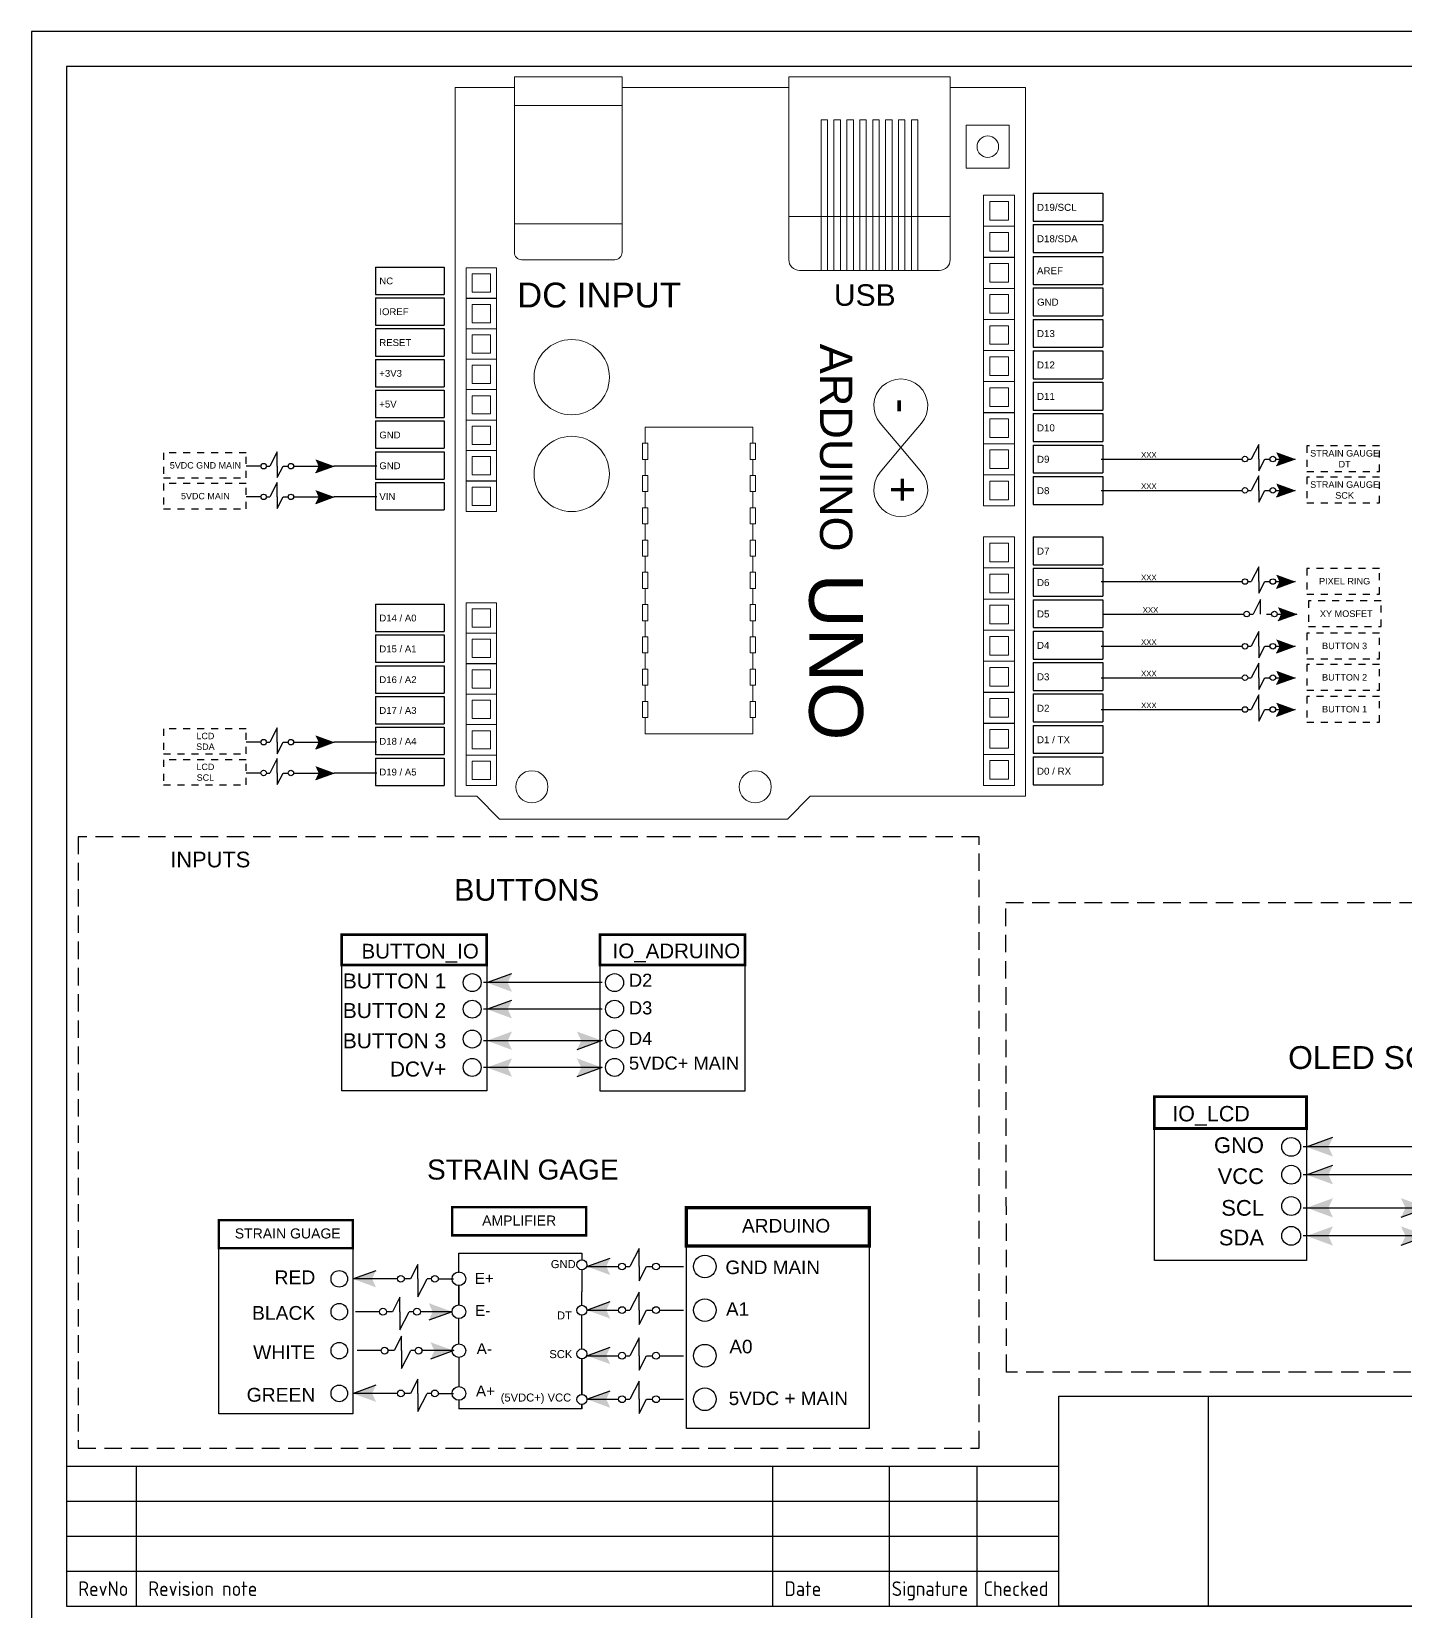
# Model space of a CAD drawing. Header units: inches. Extents: x 0 to 34.5, y -11 to 23.
# Drawn here: x 0 to 19.63, y 0.42 to 23 of the extents above; entities that cross this region are included whole.
import ezdxf
from ezdxf.enums import TextEntityAlignment as Align

# ---------------------------------------------------------------- set-up
doc = ezdxf.new("R2010")
doc.units = ezdxf.units.IN
doc.header["$MEASUREMENT"] = 0
for name, pattern in [('ACAD_ISO03W100', [30, 12, -18]), ('DOTS', [0.1, 0.05, -0.05]), ('HIDDEN', [0.375, 0.25, -0.125])]:
    doc.linetypes.add(name, pattern=pattern)
for name, color, linetype in [('COMPONETS', 7, 'Continuous'), ('template', 7, 'Continuous'), ('used io', 7, 'Continuous')]:
    doc.layers.add(name, color=color, linetype=linetype)
doc.styles.add('ISO Proportional', font='isocp.shx')
doc.styles.get("Standard").update_dxf_attribs({"font": 'Arial.ttf'})
picture_1 = doc.add_image_def('image1.png', size_in_pixel=(800, 801))

# ---------------------------------------------------------------- blocks, each defined once
blk = doc.blocks.new('Title Block')
at = {"linetype": 'ACAD_ISO03W100'}
blk.add_lwpolyline([(19.819, 0.5), (14.681, 0.5), (14.681, 3.503), (19.819, 3.503)], close=True, dxfattribs=at)
at = {"layer": 'template'}
for p, q in [((34.5, 23), (0, 23)), ((0, 23), (0, 0)), ((0.5, 22.5), (0.5, 0.5)), ((34, 22.5), (0.5, 22.5)), ((33, 22.5), (1.5, 22.5)), ((0.5, 2.5), (14.681, 2.5)), ((1.501, 0.5), (1.501, 2.5)), ((10.594, 0.5), (10.594, 2.5)), ((12.262, 0.5), (12.262, 2.5)), ((13.513, 0.5), (13.513, 2.5)), ((14.681, 0.5), (14.681, 2.5)), ((0.5, 2), (14.681, 2)), ((0.5, 1.5), (14.681, 1.5)), ((0.5, 1), (14.681, 1)), ((0.5, 0.5), (34, 0.5))]:
    blk.add_line(p, q, dxfattribs=at)
at = {"layer": 'template', "style": 'ISO Proportional'}
for s, height, p in [('RevNo', 0.2085, (0.667, 0.75)), ('Revision note', 0.20854, (1.668, 0.75)), ('Date', 0.2085, (10.76, 0.75)), ('Signature', 0.2085, (12.292, 0.75)), ('Checked', 0.2085, (13.603, 0.75))]:
    blk.add_text(s, height=height, dxfattribs=at).set_placement(p, align=Align.MIDDLE_LEFT)
at = {"layer": 'template', "style": 'ISO Proportional', "flags": 8}
for tag, p in [('DESIGNED_BY', (19.986, 2.419)), ('CHECKED_BY', (22.655, 2.419)), ('APPROVED_BY_DATE', (24.741, 2.419)), ('FILENAME', (27.911, 2.419)), ('DATE', (29.996, 2.419)), ('SCALE', (32.498, 2.419)), ('EDITION', (31.247, 0.75)), ('SHEET', (32.498, 0.75))]:
    blk.add_attdef(tag, text='', height=0.209, dxfattribs=at).set_placement(p, align=Align.MIDDLE_LEFT)
for tag, height, p in [('TITLE', 0.417, (30.038, 1.751)), ('OWNER', 0.417, (22.707, 1.368)), ('DRAWING_NUMBER', 0.25, (28.578, 0.917))]:
    blk.add_attdef(tag, text='', height=height, dxfattribs=at).set_placement(p, align=Align.MIDDLE)
at = {"linetype": 'ACAD_ISO03W100'}
image = blk.add_image(picture_1, insert=(16.82, 0.5), size_in_units=(2.999, 3.003), dxfattribs=at)
image.dxf.flags = 7
blk = doc.blocks.new('PSERIE')
at = {"color": 0, "lineweight": 5}
blk.add_line((13, 0), (13, 15), dxfattribs=at)
blk.add_lwpolyline([(0, 0), (17, 0, 0.414214), (18, 1), (18, 14, 0.414214), (17, 15), (0, 15)], format="xyb", close=True, dxfattribs=at)
for points in [[(18, 12), (4, 12), (4, 11.4), (18, 11.4)], [(18, 10.2), (4, 10.2), (4, 10.8), (18, 10.8)], [(18, 9), (4, 9), (4, 9.6), (18, 9.6)], [(18, 7.8), (4, 7.8), (4, 8.4), (18, 8.4)], [(18, 6.6), (4, 6.6), (4, 7.2), (18, 7.2)], [(18, 5.4), (4, 5.4), (4, 6), (18, 6)], [(18, 4.2), (4, 4.2), (4, 4.8), (18, 4.8)], [(18, 3), (4, 3), (4, 3.6), (18, 3.6)]]:
    blk.add_lwpolyline(points, dxfattribs=at)
blk = doc.blocks.new('I2C')
at = {"lineweight": 5}
for points in [[(-1.25, 0), (1.25, 0), (1.25, 2.5), (-1.25, 2.5)], [(-0.75, 0.5), (0.75, 0.5), (0.75, 2), (-0.75, 2)]]:
    blk.add_lwpolyline(points, close=True, dxfattribs=at)
blk = doc.blocks.new('CHIP')
at = {"lineweight": 5}
for points in [[(1.5, -5), (0, -5), (0, 5), (1.5, 5)], [(3, 5), (4.5, 5)], [(6, 5), (7.5, 5)], [(9, 5), (10.5, 5)], [(12, 5), (13.5, 5)], [(15, 5), (16.5, 5)], [(18, 5), (19.5, 5)], [(21, 5), (22.5, 5)], [(24, 5), (25.5, 5)], [(27, 5), (28.5, 5), (28.5, -5), (27, -5)], [(4.5, -5), (3, -5)], [(7.5, -5), (6, -5)], [(10.5, -5), (9, -5)], [(13.5, -5), (12, -5)], [(16.5, -5), (15, -5)], [(19.5, -5), (18, -5)], [(22.5, -5), (21, -5)], [(25.5, -5), (24, -5)]]:
    blk.add_lwpolyline(points, dxfattribs=at)
for points in [[(1.5, 4.75), (1.5, 5.25), (3, 5.25), (3, 4.75)], [(4.5, 4.75), (4.5, 5.25), (6, 5.25), (6, 4.75)], [(7.5, 4.75), (7.5, 5.25), (9, 5.25), (9, 4.75)], [(10.5, 4.75), (10.5, 5.25), (12, 5.25), (12, 4.75)], [(13.5, 4.75), (13.5, 5.25), (15, 5.25), (15, 4.75)], [(16.5, 4.75), (16.5, 5.25), (18, 5.25), (18, 4.75)], [(19.5, 4.75), (19.5, 5.25), (21, 5.25), (21, 4.75)], [(22.5, 4.75), (22.5, 5.25), (24, 5.25), (24, 4.75)], [(25.5, 4.75), (25.5, 5.25), (27, 5.25), (27, 4.75)], [(1.5, -4.75), (1.5, -5.25), (3, -5.25), (3, -4.75)], [(4.5, -4.75), (4.5, -5.25), (6, -5.25), (6, -4.75)], [(7.5, -4.75), (7.5, -5.25), (9, -5.25), (9, -4.75)], [(10.5, -4.75), (10.5, -5.25), (12, -5.25), (12, -4.75)], [(13.5, -4.75), (13.5, -5.25), (15, -5.25), (15, -4.75)], [(16.5, -4.75), (16.5, -5.25), (18, -5.25), (18, -4.75)], [(19.5, -4.75), (19.5, -5.25), (21, -5.25), (21, -4.75)], [(22.5, -4.75), (22.5, -5.25), (24, -5.25), (24, -4.75)], [(25.5, -4.75), (25.5, -5.25), (27, -5.25), (27, -4.75)]]:
    blk.add_lwpolyline(points, close=True, dxfattribs=at)
blk = doc.blocks.new('ARDUINO UNO IO')
at = {"layer": 'used io'}
h = blk.add_hatch(color=256, dxfattribs=at)
h.dxf.hatch_style = 1
h.paths.add_polyline_path([(8.821, 4.146), (8.647, 4.209), (8.677, 4.146), (8.647, 4.083)])
h = blk.add_hatch(color=0, dxfattribs=at)
h.dxf.hatch_style = 1
h.paths.add_polyline_path([(0.042, 4.081), (-0.129, 4.143), (-0.1, 4.081), (-0.129, 4.019)])
h = blk.add_hatch(color=256, dxfattribs=at)
h.dxf.hatch_style = 1
h.paths.add_polyline_path([(8.821, 3.86), (8.647, 3.923), (8.677, 3.86), (8.647, 3.797)])
h = blk.add_hatch(color=0, dxfattribs=at)
h.dxf.hatch_style = 1
h.paths.add_polyline_path([(0.042, 3.8), (-0.129, 3.862), (-0.1, 3.8), (-0.129, 3.738)])
h = blk.add_hatch(color=0, dxfattribs=at)
h.dxf.hatch_style = 1
h.paths.add_polyline_path([(8.821, 3.027), (8.647, 3.09), (8.677, 3.027), (8.647, 2.963)])
h = blk.add_hatch(color=0, dxfattribs=at)
h.dxf.hatch_style = 1
h.paths.add_polyline_path([(8.836, 2.73), (8.663, 2.793), (8.692, 2.73), (8.663, 2.667)])
h = blk.add_hatch(color=256, dxfattribs=at)
h.dxf.hatch_style = 1
h.paths.add_polyline_path([(8.821, 2.436), (8.647, 2.499), (8.677, 2.436), (8.647, 2.373)])
h = blk.add_hatch(color=256, dxfattribs=at)
h.dxf.hatch_style = 1
h.paths.add_polyline_path([(8.821, 2.149), (8.647, 2.212), (8.677, 2.149), (8.647, 2.086)])
h = blk.add_hatch(color=256, dxfattribs=at)
h.dxf.hatch_style = 1
h.paths.add_polyline_path([(8.821, 1.858), (8.647, 1.921), (8.677, 1.858), (8.647, 1.795)])
h = blk.add_hatch(color=0, dxfattribs=at)
h.dxf.hatch_style = 1
h.paths.add_polyline_path([(0.042, 1.56), (-0.129, 1.622), (-0.1, 1.56), (-0.129, 1.497)])
h = blk.add_hatch(color=0, dxfattribs=at)
h.dxf.hatch_style = 1
h.paths.add_polyline_path([(0.042, 1.278), (-0.129, 1.341), (-0.1, 1.278), (-0.129, 1.216)])
at = {"layer": 'template', "lineweight": 5}
for p, q in [((1.689, 7.376), (2.672, 7.376)), ((1.689, 6.295), (2.672, 6.295)), ((5.03, 4.474), (5.218, 4.25)), ((5.406, 4.474), (5.218, 4.25)), ((5.03, 4.025), (5.218, 4.25)), ((5.406, 4.025), (5.218, 4.25))]:
    blk.add_line(p, q, dxfattribs=at)
at = {"layer": 'template', "linetype": 'Continuous'}
for p, q in [((6.427, 6.576), (7.065, 6.576)), ((6.427, 6.576), (6.427, 6.32)), ((7.065, 6.576), (7.065, 6.32)), ((6.427, 6.32), (7.065, 6.32)), ((6.427, 6.288), (6.427, 6.033)), ((6.427, 6.288), (7.065, 6.288)), ((7.065, 6.288), (7.065, 6.033)), ((6.427, 6.033), (7.065, 6.033)), ((6.427, 5.996), (7.065, 5.996)), ((6.427, 5.996), (6.427, 5.741)), ((7.065, 5.996), (7.065, 5.741)), ((0.421, 5.9), (1.046, 5.9)), ((0.421, 5.9), (0.421, 5.65)), ((1.046, 5.9), (1.046, 5.65)), ((0.421, 5.65), (1.046, 5.65)), ((6.427, 5.741), (7.065, 5.741)), ((6.427, 5.709), (6.427, 5.454)), ((6.427, 5.709), (7.065, 5.709)), ((7.065, 5.709), (7.065, 5.454)), ((0.421, 5.619), (0.421, 5.369)), ((0.421, 5.619), (1.046, 5.619)), ((1.046, 5.619), (1.046, 5.369)), ((0.421, 5.369), (1.046, 5.369)), ((6.427, 5.454), (7.065, 5.454)), ((6.427, 5.422), (6.427, 5.167)), ((6.427, 5.422), (7.065, 5.422)), ((7.065, 5.422), (7.065, 5.167)), ((0.421, 5.338), (0.421, 5.087)), ((0.421, 5.338), (1.046, 5.338)), ((1.046, 5.338), (1.046, 5.087)), ((0.421, 5.087), (1.046, 5.087)), ((0.421, 5.056), (1.046, 5.056)), ((0.421, 5.056), (0.421, 4.806)), ((1.046, 5.056), (1.046, 4.806)), ((6.427, 5.167), (7.065, 5.167)), ((6.427, 5.135), (7.065, 5.135)), ((6.427, 5.135), (6.427, 4.88)), ((7.065, 5.135), (7.065, 4.88)), ((0.421, 4.806), (1.046, 4.806)), ((0.421, 4.775), (0.421, 4.525)), ((0.421, 4.775), (1.046, 4.775)), ((1.046, 4.775), (1.046, 4.525)), ((6.427, 4.88), (7.065, 4.88)), ((6.427, 4.848), (6.427, 4.593)), ((6.427, 4.848), (7.065, 4.848)), ((7.065, 4.848), (7.065, 4.593)), ((0.421, 4.525), (1.046, 4.525)), ((0.421, 4.494), (0.421, 4.244)), ((0.421, 4.494), (1.046, 4.494)), ((1.046, 4.494), (1.046, 4.244)), ((6.427, 4.593), (7.065, 4.593)), ((6.427, 4.561), (6.427, 4.306)), ((6.427, 4.561), (7.065, 4.561)), ((7.065, 4.561), (7.065, 4.306)), ((0.421, 4.244), (1.046, 4.244)), ((0.421, 4.212), (1.046, 4.212)), ((0.421, 4.212), (0.421, 3.962)), ((1.046, 4.212), (1.046, 3.962)), ((6.427, 4.306), (7.065, 4.306)), ((6.427, 4.274), (7.065, 4.274)), ((6.427, 4.274), (6.427, 4.019)), ((7.065, 4.274), (7.065, 4.019)), ((0.421, 3.962), (1.046, 3.962)), ((0.421, 3.931), (0.421, 3.681)), ((0.421, 3.931), (1.046, 3.931)), ((1.046, 3.931), (1.046, 3.681)), ((6.427, 4.019), (7.065, 4.019)), ((6.427, 3.987), (6.427, 3.732)), ((6.427, 3.987), (7.065, 3.987)), ((7.065, 3.987), (7.065, 3.732)), ((0.421, 3.681), (1.046, 3.681)), ((6.427, 3.732), (7.065, 3.732)), ((6.427, 3.435), (7.065, 3.435)), ((6.427, 3.435), (6.427, 3.18)), ((7.065, 3.435), (7.065, 3.18)), ((6.427, 3.18), (7.065, 3.18)), ((6.427, 3.148), (6.427, 2.893)), ((6.427, 3.148), (7.065, 3.148)), ((7.065, 3.148), (7.065, 2.893)), ((6.427, 2.893), (7.065, 2.893)), ((0.421, 2.821), (1.046, 2.821)), ((0.421, 2.821), (0.421, 2.571)), ((1.046, 2.821), (1.046, 2.571)), ((6.427, 2.861), (6.427, 2.606)), ((6.427, 2.861), (7.065, 2.861)), ((7.065, 2.861), (7.065, 2.606)), ((6.427, 2.606), (7.065, 2.606)), ((0.421, 2.571), (1.046, 2.571)), ((0.421, 2.54), (0.421, 2.29)), ((0.421, 2.54), (1.046, 2.54)), ((1.046, 2.54), (1.046, 2.29)), ((6.427, 2.574), (7.065, 2.574)), ((6.427, 2.574), (6.427, 2.319)), ((7.065, 2.574), (7.065, 2.319)), ((6.427, 2.319), (7.065, 2.319)), ((0.421, 2.29), (1.046, 2.29)), ((0.421, 2.258), (0.421, 2.008)), ((0.421, 2.258), (1.046, 2.258)), ((1.046, 2.258), (1.046, 2.008)), ((6.427, 2.287), (6.427, 2.032)), ((6.427, 2.287), (7.065, 2.287)), ((7.065, 2.287), (7.065, 2.032)), ((6.427, 2.032), (7.065, 2.032)), ((0.421, 2.008), (1.046, 2.008)), ((0.421, 1.977), (1.046, 1.977)), ((0.421, 1.977), (0.421, 1.727)), ((1.046, 1.977), (1.046, 1.727)), ((6.427, 2), (6.427, 1.745)), ((6.427, 2), (7.065, 2)), ((7.065, 2), (7.065, 1.745)), ((6.427, 1.745), (7.065, 1.745)), ((0.421, 1.727), (1.046, 1.727)), ((0.421, 1.696), (0.421, 1.446)), ((0.421, 1.696), (1.046, 1.696)), ((1.046, 1.696), (1.046, 1.446)), ((6.427, 1.713), (7.065, 1.713)), ((6.427, 1.713), (6.427, 1.458)), ((7.065, 1.713), (7.065, 1.458)), ((0.421, 1.446), (1.046, 1.446)), ((6.427, 1.458), (7.065, 1.458)), ((0.421, 1.414), (0.421, 1.164)), ((0.421, 1.414), (1.046, 1.414)), ((1.046, 1.414), (1.046, 1.164)), ((6.427, 1.426), (6.427, 1.17)), ((6.427, 1.426), (7.065, 1.426)), ((7.065, 1.426), (7.065, 1.17)), ((0.421, 1.164), (1.046, 1.164)), ((6.427, 1.17), (7.065, 1.17))]:
    blk.add_line(p, q, dxfattribs=at)
at = {"layer": 'template', "lineweight": 9}
blk.add_lwpolyline([(4.195, 7.54), (2.672, 7.54), (2.672, 7.638), (1.689, 7.638), (1.689, 7.54), (1.148, 7.54), (1.148, 1.066), (1.345, 1.066), (1.553, 0.858), (4.183, 0.858), (4.391, 1.066), (6.356, 1.066), (6.356, 7.54), (5.669, 7.54), (5.669, 7.638), (4.195, 7.638)], close=True, dxfattribs=at)
at = {"layer": 'template', "lineweight": 5}
blk.add_lwpolyline([(1.689, 7.54), (1.689, 6.033, 0.414214), (1.754, 5.967), (2.606, 5.967, 0.414214), (2.672, 6.033), (2.672, 7.54)], format="xyb", dxfattribs=at)
blk.add_lwpolyline([(5.816, 7.196), (5.816, 6.803), (6.209, 6.803), (6.209, 7.196)], close=True, dxfattribs=at)
for centre, radius in [((6.013, 6.999), 0.0983), ((2.212, 4.894), 0.344), ((2.212, 4.01), 0.344), ((1.848, 1.152), 0.147), ((3.888, 1.152), 0.147)]:
    blk.add_circle(centre, radius, dxfattribs=at)
for centre, start, end in [((5.218, 4.632), 320, 220), ((5.218, 3.867), 140, 40)]:
    blk.add_arc(centre, 0.246, start, end, dxfattribs=at)
at = {"layer": 'used io', "color": 0, "linetype": 'Continuous'}
for p, q in [((-0.477, 4.213), (-0.545, 4.081)), ((-0.477, 4.081), (-0.477, 4.213)), ((-0.577, 4.081), (-0.545, 4.081)), ((-0.477, 4.081), (-0.477, 3.976)), ((-0.477, 3.976), (-0.423, 4.081)), ((-0.423, 4.081), (-0.377, 4.081)), ((-0.477, 3.931), (-0.545, 3.8)), ((-0.477, 3.8), (-0.477, 3.931)), ((-0.577, 3.8), (-0.545, 3.8)), ((-0.477, 3.8), (-0.477, 3.695)), ((-0.477, 3.695), (-0.423, 3.8)), ((-0.423, 3.8), (-0.377, 3.8)), ((8.489, 3.16), (8.42, 3.027)), ((8.489, 3.027), (8.489, 3.16)), ((8.388, 3.027), (8.42, 3.027)), ((8.489, 3.027), (8.489, 2.92)), ((8.489, 2.92), (8.544, 3.027)), ((8.544, 3.027), (8.59, 3.027)), ((8.504, 2.864), (8.436, 2.73)), ((8.504, 2.73), (8.504, 2.864)), ((8.403, 2.73), (8.436, 2.73)), ((8.559, 2.73), (8.606, 2.73)), ((-0.477, 1.691), (-0.545, 1.56)), ((-0.477, 1.56), (-0.477, 1.691)), ((-0.577, 1.56), (-0.545, 1.56)), ((-0.477, 1.56), (-0.477, 1.454)), ((-0.477, 1.454), (-0.423, 1.56)), ((-0.423, 1.56), (-0.377, 1.56)), ((-0.477, 1.41), (-0.545, 1.278)), ((-0.477, 1.278), (-0.477, 1.41)), ((-0.577, 1.278), (-0.545, 1.278)), ((-0.477, 1.278), (-0.477, 1.173)), ((-0.477, 1.173), (-0.423, 1.278)), ((-0.423, 1.278), (-0.377, 1.278))]:
    blk.add_line(p, q, dxfattribs=at)
at = {"layer": 'used io', "linetype": 'Continuous'}
for p, q in [((8.489, 4.28), (8.42, 4.146)), ((8.489, 4.146), (8.489, 4.28)), ((8.388, 4.146), (8.42, 4.146)), ((8.489, 4.146), (8.489, 4.039)), ((8.489, 4.039), (8.544, 4.146)), ((8.544, 4.146), (8.59, 4.146)), ((8.489, 3.994), (8.42, 3.86)), ((8.489, 3.86), (8.489, 3.994)), ((8.388, 3.86), (8.42, 3.86)), ((8.489, 3.86), (8.489, 3.753)), ((8.489, 3.753), (8.544, 3.86)), ((8.544, 3.86), (8.59, 3.86)), ((8.489, 2.57), (8.42, 2.436)), ((8.489, 2.436), (8.489, 2.57)), ((8.388, 2.436), (8.42, 2.436)), ((8.489, 2.436), (8.489, 2.329)), ((8.489, 2.329), (8.544, 2.436)), ((8.544, 2.436), (8.59, 2.436)), ((8.489, 2.283), (8.42, 2.149)), ((8.489, 2.149), (8.489, 2.283)), ((8.388, 2.149), (8.42, 2.149)), ((8.489, 2.149), (8.489, 2.042)), ((8.489, 2.042), (8.544, 2.149)), ((8.544, 2.149), (8.59, 2.149)), ((8.489, 1.991), (8.42, 1.858)), ((8.489, 1.858), (8.489, 1.991)), ((8.388, 1.858), (8.42, 1.858)), ((8.489, 1.858), (8.489, 1.751)), ((8.489, 1.751), (8.544, 1.858)), ((8.544, 1.858), (8.59, 1.858))]:
    blk.add_line(p, q, dxfattribs=at)
at = {"layer": 'used io', "color": 0}
for p, q in [((-0.626, 4.081), (-0.763, 4.081)), ((-0.328, 4.081), (0.042, 4.081)), ((0.042, 4.081), (-0.129, 4.019)), ((0.433, 4.081), (0.042, 4.081)), ((-0.626, 3.8), (-0.763, 3.8)), ((-0.328, 3.8), (0.042, 3.8)), ((0.042, 3.8), (-0.129, 3.738)), ((0.433, 3.8), (0.042, 3.8)), ((7.049, 3.027), (8.337, 3.027)), ((8.641, 3.027), (8.821, 3.027)), ((8.821, 3.027), (8.647, 2.963)), ((7.065, 2.73), (8.352, 2.73)), ((8.656, 2.73), (8.836, 2.73)), ((8.836, 2.73), (8.663, 2.667)), ((-0.626, 1.56), (-0.763, 1.56)), ((-0.328, 1.56), (0.042, 1.56)), ((0.042, 1.56), (-0.129, 1.497)), ((0.433, 1.56), (0.042, 1.56)), ((-0.626, 1.278), (-0.763, 1.278)), ((-0.328, 1.278), (0.042, 1.278)), ((0.042, 1.278), (-0.129, 1.216)), ((0.433, 1.278), (0.042, 1.278))]:
    blk.add_line(p, q, dxfattribs=at)
at = {"layer": 'used io'}
for p, q in [((7.049, 4.146), (8.337, 4.146)), ((8.641, 4.146), (8.821, 4.146)), ((8.821, 4.146), (8.647, 4.083)), ((7.049, 3.86), (8.337, 3.86)), ((8.641, 3.86), (8.821, 3.86)), ((8.821, 3.86), (8.647, 3.797)), ((7.049, 2.436), (8.337, 2.436)), ((8.641, 2.436), (8.821, 2.436)), ((8.821, 2.436), (8.647, 2.373)), ((7.049, 2.149), (8.337, 2.149)), ((8.641, 2.149), (8.821, 2.149)), ((8.821, 2.149), (8.647, 2.086)), ((7.049, 1.858), (8.337, 1.858)), ((8.641, 1.858), (8.821, 1.858)), ((8.821, 1.858), (8.647, 1.795))]:
    blk.add_line(p, q, dxfattribs=at)
at = {"layer": 'used io', "color": 0, "linetype": 'DOTS'}
for points in [[(-1.516, 3.973), (-0.763, 3.973), (-0.763, 4.203), (-1.516, 4.203)], [(-1.516, 3.692), (-0.763, 3.692), (-0.763, 3.922), (-1.516, 3.922)], [(8.928, 2.913), (9.591, 2.913), (9.591, 3.146), (8.928, 3.146)], [(8.943, 2.616), (9.607, 2.616), (9.607, 2.85), (8.943, 2.85)], [(-1.516, 1.452), (-0.763, 1.452), (-0.763, 1.681), (-1.516, 1.681)], [(-1.516, 1.171), (-0.763, 1.171), (-0.763, 1.4), (-1.516, 1.4)]]:
    blk.add_lwpolyline(points, close=True, dxfattribs=at)
at = {"layer": 'used io', "linetype": 'DOTS'}
for points in [[(8.928, 4.032), (9.591, 4.032), (9.591, 4.266), (8.928, 4.266)], [(8.928, 3.746), (9.591, 3.746), (9.591, 3.98), (8.928, 3.98)], [(8.928, 2.322), (9.591, 2.322), (9.591, 2.556), (8.928, 2.556)], [(8.928, 2.035), (9.591, 2.035), (9.591, 2.269), (8.928, 2.269)], [(8.928, 1.744), (9.591, 1.744), (9.591, 1.977), (8.928, 1.977)]]:
    blk.add_lwpolyline(points, close=True, dxfattribs=at)
at = {"layer": 'used io', "color": 0}
for centre, radius in [((-0.602, 4.081), 0.0249), ((-0.353, 4.081), 0.0249), ((-0.602, 3.8), 0.0249), ((-0.353, 3.8), 0.0249), ((8.362, 3.027), 0.0253), ((8.616, 3.027), 0.0253), ((8.378, 2.73), 0.0253), ((8.631, 2.73), 0.0253), ((-0.602, 1.56), 0.0249), ((-0.353, 1.56), 0.0249), ((-0.602, 1.278), 0.0249), ((-0.353, 1.278), 0.0249)]:
    blk.add_circle(centre, radius, dxfattribs=at)
at = {"layer": 'used io'}
for centre in [(8.362, 4.146), (8.616, 4.146), (8.362, 3.86), (8.616, 3.86), (8.362, 2.436), (8.616, 2.436), (8.362, 2.149), (8.616, 2.149), (8.362, 1.858), (8.616, 1.858)]:
    blk.add_circle(centre, 0.0253, dxfattribs=at)
at = {"layer": 'template', "lineweight": 5}
for name, p, xscale, yscale, zscale, rotation in [('PSERIE', (4.195, 7.638), 0.09826368354313948, 0.09826368354313948, 0.09826368354313948, 270), ('I2C', (6.258, 6.414), -0.1135086948639108, 0.1135086948639108, 0.1135086948639108, 90), ('I2C', (6.258, 6.13), -0.1135086948639108, 0.1135086948639108, 0.1135086948639108, 90), ('I2C', (6.258, 5.847), -0.1135086948639108, 0.1135086948639108, 0.1135086948639108, 90), ('I2C', (1.247, 5.753), 0.1112486933525578, 0.1112486933525578, 0.1112486933525578, 270), ('I2C', (6.258, 5.563), -0.1135086948639108, 0.1135086948639108, 0.1135086948639108, 90), ('I2C', (1.247, 5.475), 0.1112486933525578, 0.1112486933525578, 0.1112486933525578, 270), ('I2C', (6.258, 5.279), -0.1135086948639108, 0.1135086948639108, 0.1135086948639108, 90), ('I2C', (1.247, 5.197), 0.1112486933525578, 0.1112486933525578, 0.1112486933525578, 270), ('I2C', (1.247, 4.919), 0.1112486933525578, 0.1112486933525578, 0.1112486933525578, 270), ('I2C', (6.258, 4.995), -0.1135086948639108, 0.1135086948639108, 0.1135086948639108, 90), ('I2C', (1.247, 4.641), 0.1112486933525578, 0.1112486933525578, 0.1112486933525578, 270), ('I2C', (6.258, 4.711), -0.1135086948639108, 0.1135086948639108, 0.1135086948639108, 90), ('I2C', (1.247, 4.363), 0.1112486933525578, 0.1112486933525578, 0.1112486933525578, 270), ('I2C', (6.258, 4.428), -0.1135086948639108, 0.1135086948639108, 0.1135086948639108, 90), ('CHIP', (3.375, 4.438), 0.09826368354313948, 0.09826368354313948, 0.09826368354313948, 270), ('I2C', (1.247, 4.085), 0.1112486933525578, 0.1112486933525578, 0.1112486933525578, 270), ('I2C', (6.258, 4.144), -0.1135086948639108, 0.1135086948639108, 0.1135086948639108, 90), ('I2C', (1.247, 3.806), 0.1112486933525578, 0.1112486933525578, 0.1112486933525578, 270), ('I2C', (6.258, 3.86), -0.1135086948639108, 0.1135086948639108, 0.1135086948639108, 90), ('I2C', (6.258, 3.293), -0.1135086948639108, 0.1135086948639108, 0.1135086948639108, 90), ('I2C', (6.258, 3.009), -0.1135086948639108, 0.1135086948639108, 0.1135086948639108, 90), ('I2C', (1.247, 2.694), 0.1112486933525578, 0.1112486933525578, 0.1112486933525578, 270), ('I2C', (6.258, 2.725), -0.1135086948639108, 0.1135086948639108, 0.1135086948639108, 90), ('I2C', (1.247, 2.416), 0.1112486933525578, 0.1112486933525578, 0.1112486933525578, 270), ('I2C', (6.258, 2.441), -0.1135086948639108, 0.1135086948639108, 0.1135086948639108, 90), ('I2C', (1.247, 2.138), 0.1112486933525578, 0.1112486933525578, 0.1112486933525578, 270), ('I2C', (6.258, 2.157), -0.1135086948639108, 0.1135086948639108, 0.1135086948639108, 90), ('I2C', (1.247, 1.86), 0.1112486933525578, 0.1112486933525578, 0.1112486933525578, 270), ('I2C', (6.258, 1.874), -0.1135086948639108, 0.1135086948639108, 0.1135086948639108, 90), ('I2C', (6.258, 1.59), -0.1135086948639108, 0.1135086948639108, 0.1135086948639108, 90), ('I2C', (1.247, 1.581), 0.1112486933525578, 0.1112486933525578, 0.1112486933525578, 270), ('I2C', (6.258, 1.306), -0.1135086948639108, 0.1135086948639108, 0.1135086948639108, 90), ('I2C', (1.247, 1.303), 0.1112486933525578, 0.1112486933525578, 0.1112486933525578, 270)]:
    blk.add_blockref(name, p, dxfattribs=dict(at, xscale=xscale, yscale=yscale, zscale=zscale, rotation=rotation))
for s, height, p in [('DC INPUT', 0.227, (2.462, 5.644)), ('USB', 0.1965, (4.889, 5.644))]:
    blk.add_text(s, height=height, dxfattribs=at).set_placement(p, align=Align.MIDDLE_CENTER)
for s, height, p in [('ARDUINO', 0.2948, (4.628, 4.25)), ('-', 0.295, (5.238, 4.632)), ('+', 0.295, (5.238, 3.867)), ('UNO', 0.4913, (4.627, 2.338))]:
    blk.add_text(s, height=height, rotation=270, dxfattribs=at).set_placement(p, align=Align.MIDDLE_CENTER)
at = {"layer": 'template', "linetype": 'Continuous', "attachment_point": 1}
for s, insert, char_height, width in [('D19/SCL', (6.462, 6.477), 0.0638, 0.6491), ('D18/SDA', (6.462, 6.19), 0.0638, 0.6491), ('NC', (0.455, 5.804), 0.0625, 0.63617), ('AREF', (6.462, 5.898), 0.0638, 0.6491), ('IOREF', (0.455, 5.523), 0.0625, 0.63617), ('GND', (6.462, 5.611), 0.0638, 0.6491), ('RESET', (0.455, 5.241), 0.0625, 0.63617), ('D13', (6.462, 5.324), 0.0638, 0.6491), ('+3V3', (0.455, 4.96), 0.0625, 0.63617), ('D12', (6.462, 5.037), 0.0638, 0.6491), ('+5V', (0.455, 4.679), 0.0625, 0.63617), ('D11', (6.462, 4.75), 0.0638, 0.6491), ('GND', (0.455, 4.397), 0.0625, 0.63617), ('D10', (6.462, 4.463), 0.0638, 0.6491), ('GND', (0.455, 4.116), 0.0625, 0.63617), ('D9', (6.462, 4.176), 0.0638, 0.6491), ('VIN', (0.455, 3.835), 0.0625, 0.63617), ('D8', (6.462, 3.889), 0.0638, 0.6491), ('D7', (6.462, 3.337), 0.0638, 0.6491), ('D6', (6.462, 3.05), 0.0638, 0.6491), ('D5', (6.462, 2.763), 0.0638, 0.6491), ('D14 / A0', (0.455, 2.725), 0.0625, 0.63617), ('D4', (6.462, 2.476), 0.0638, 0.6491), ('D15 / A1', (0.455, 2.443), 0.0625, 0.63617), ('D16 / A2', (0.455, 2.162), 0.0625, 0.63617), ('D3', (6.462, 2.189), 0.0638, 0.6491), ('D17 / A3', (0.455, 1.881), 0.0625, 0.63617), ('D2', (6.462, 1.902), 0.0638, 0.6491), ('D18 / A4', (0.455, 1.599), 0.0625, 0.63617), ('D1 / TX', (6.462, 1.614), 0.0638, 0.6491), ('D19 / A5', (0.455, 1.318), 0.0625, 0.63617), ('D0 / RX', (6.462, 1.327), 0.0638, 0.6491)]:
    blk.add_mtext(s, dxfattribs=dict(at, insert=insert, char_height=char_height, width=width))
at = {"layer": 'used io', "linetype": 'Continuous', "char_height": 0.0508, "width": 0.74338, "attachment_point": 5}
for insert in [(7.484, 4.184), (7.484, 3.898), (7.484, 2.474), (7.484, 2.187), (7.484, 1.896)]:
    blk.add_mtext('XXX', dxfattribs=dict(at, insert=insert))
at = {"layer": 'used io', "linetype": 'DOTS', "width": 0.87127, "attachment_point": 5}
for s, insert, char_height in [('{\\C0;STRAIN GAUGE\\PDT}', (9.272, 4.149), 0.05957), ('{\\C0;STRAIN GAUGE\\PSCK}', (9.272, 3.863), 0.05957), ('BUTTON 3', (9.272, 2.439), 0.0596), ('BUTTON 2', (9.272, 2.152), 0.0596), ('BUTTON 1', (9.272, 1.861), 0.0596)]:
    blk.add_mtext(s, dxfattribs=dict(at, insert=insert, char_height=char_height))
at = {"layer": 'used io', "color": 0, "linetype": 'DOTS', "attachment_point": 5}
for s, insert, char_height, width in [('5VDC GND MAIN', (-1.134, 4.088), 0.05858, 0.85677), ('5VDC MAIN', (-1.134, 3.807), 0.0586, 0.85677), ('PIXEL RING', (9.272, 3.03), 0.0596, 0.87127), ('XY MOSFET', (9.287, 2.733), 0.0596, 0.87127), ('LCD\\PSDA', (-1.134, 1.567), 0.0586, 0.85677), ('LCD\\PSCL', (-1.134, 1.285), 0.0586, 0.85677)]:
    blk.add_mtext(s, dxfattribs=dict(at, insert=insert, char_height=char_height, width=width))
at = {"layer": 'used io', "color": 0, "linetype": 'Continuous', "char_height": 0.0508, "width": 0.74338, "attachment_point": 5}
for insert in [(7.484, 3.064), (7.499, 2.768)]:
    blk.add_mtext('XXX', dxfattribs=dict(at, insert=insert))
blk = doc.blocks.new('OLED SCREEN')
at = {"layer": 'used io'}
h = blk.add_hatch(color=256, dxfattribs=at)
h.dxf.hatch_style = 1
h.paths.add_polyline_path([(1.161, 2.095), (1.393, 2.01), (1.354, 2.095), (1.393, 2.179)])
h = blk.add_hatch(color=256, dxfattribs=at)
h.dxf.hatch_style = 1
h.paths.add_polyline_path([(1.161, 1.851), (1.393, 1.766), (1.354, 1.851), (1.393, 1.935)])
h = blk.add_hatch(color=256, dxfattribs=at)
h.dxf.hatch_style = 1
h.paths.add_polyline_path([(1.161, 1.561), (1.393, 1.476), (1.354, 1.561), (1.393, 1.645)])
h = blk.add_hatch(color=256, dxfattribs=at)
h.dxf.hatch_style = 1
h.paths.add_polyline_path([(2.222, 1.561), (1.99, 1.645), (2.03, 1.561), (1.99, 1.476)])
h = blk.add_hatch(color=256, dxfattribs=at)
h.dxf.hatch_style = 1
h.paths.add_polyline_path([(1.161, 1.314), (1.393, 1.229), (1.354, 1.314), (1.393, 1.398)])
h = blk.add_hatch(color=256, dxfattribs=at)
h.dxf.hatch_style = 1
h.paths.add_polyline_path([(2.222, 1.314), (1.99, 1.398), (2.03, 1.314), (1.99, 1.229)])
at = {"linetype": 'ACAD_ISO03W100'}
for p, q in [((2.222, 2.095), (1.131, 2.095)), ((2.222, 1.851), (1.131, 1.851)), ((1.131, 1.561), (2.222, 1.561)), ((2.222, 1.314), (1.131, 1.314))]:
    blk.add_line(p, q, dxfattribs=at)
at = {"linetype": 'Continuous', "ltscale": 0.079}
blk.add_line((2.202, 1.708), (3.537, 1.708), dxfattribs=at)
at = {"linetype": 'Continuous', "const_width": 0.0245}
for points in [[(-0.173, 2.256), (1.161, 2.256), (1.161, 2.536), (-0.173, 2.536)], [(3.537, 2.256), (2.202, 2.256), (2.202, 2.536), (3.537, 2.536)]]:
    blk.add_lwpolyline(points, close=True, dxfattribs=at)
for points in [[(-0.173, 2.256), (1.161, 2.256), (1.161, 1.098), (-0.173, 1.098)], [(3.537, 2.256), (2.202, 2.256), (2.202, 1.098), (3.537, 1.098)]]:
    blk.add_lwpolyline(points, close=True)
for centre in [(1.027, 2.095), (2.337, 2.095), (1.027, 1.851), (2.337, 1.851), (1.027, 1.576), (2.337, 1.576), (1.027, 1.315), (2.337, 1.315)]:
    blk.add_circle(centre, 0.0825)
at = {"layer": 'used io'}
for p, q in [((1.161, 2.095), (1.393, 2.179)), ((1.161, 1.851), (1.393, 1.935)), ((2.222, 1.561), (1.99, 1.476)), ((2.222, 1.314), (1.99, 1.229))]:
    blk.add_line(p, q, dxfattribs=at)
for s, insert, char_height, width, attachment_point in [('GNO', (0.788, 2.179), 0.1377, 0.99638, 3), ('GND MAIN', (2.469, 2.177), 0.1204, 0.87129, 1), ('5VDC+  MAIN', (2.469, 1.939), 0.12042, 1.08708, 1), ('VCC', (0.788, 1.907), 0.1377, 1.24314, 3)]:
    blk.add_mtext(s, dxfattribs=dict(insert=insert, char_height=char_height, width=width, attachment_point=attachment_point))
for s, insert, char_height, attachment_point in [('SCL', (0.788, 1.629), 0.1377, 3), ('A5', (2.469, 1.642), 0.1204, 1), ('A4 ', (2.469, 1.415), 0.1204, 1), ('SDA ', (0.788, 1.369), 0.1377, 3)]:
    blk.add_mtext(s, dxfattribs=dict(insert=insert, char_height=char_height, attachment_point=attachment_point))
at = {"linetype": 'ACAD_ISO03W100', "flags": 8}
blk.add_attdef('OLED SCREEN', (0.862, 2.849), '', height=0.2, dxfattribs=at)
at = {"linetype": 'Continuous'}
for tag, p in [('IO_LCD', (0.009, 2.317)), ('IO_ADRUINO', (2.319, 2.319))]:
    blk.add_attdef(tag, p, '', height=0.135, dxfattribs=at)
blk = doc.blocks.new('STRAIN GUAGE')
at = {"layer": 'used io'}
h = blk.add_hatch(color=256, dxfattribs=at)
h.dxf.hatch_style = 1
h.paths.add_polyline_path([(3.826, 2.319), (4.058, 2.234), (4.019, 2.319), (4.058, 2.403)])
h = blk.add_hatch(color=256, dxfattribs=at)
h.dxf.hatch_style = 1
h.paths.add_polyline_path([(1.493, 2.196), (1.724, 2.111), (1.685, 2.196), (1.724, 2.28)])
h = blk.add_hatch(color=256, dxfattribs=at)
h.dxf.hatch_style = 1
h.paths.add_polyline_path([(2.482, 1.868), (2.25, 1.953), (2.289, 1.868), (2.25, 1.784)])
h = blk.add_hatch(color=256, dxfattribs=at)
h.dxf.hatch_style = 1
h.paths.add_polyline_path([(3.826, 1.884), (4.058, 1.8), (4.019, 1.884), (4.058, 1.969)])
h = blk.add_hatch(color=256, dxfattribs=at)
h.dxf.hatch_style = 1
h.paths.add_polyline_path([(2.498, 1.48), (2.267, 1.564), (2.306, 1.48), (2.267, 1.395)])
h = blk.add_hatch(color=256, dxfattribs=at)
h.dxf.hatch_style = 1
h.paths.add_polyline_path([(3.826, 1.43), (4.058, 1.346), (4.019, 1.43), (4.058, 1.515)])
h = blk.add_hatch(color=256, dxfattribs=at)
h.dxf.hatch_style = 1
h.paths.add_polyline_path([(1.493, 1.054), (1.724, 0.97), (1.685, 1.054), (1.724, 1.139)])
h = blk.add_hatch(color=256, dxfattribs=at)
h.dxf.hatch_style = 1
h.paths.add_polyline_path([(3.826, 0.996), (4.058, 0.911), (4.019, 0.996), (4.058, 1.081)])
at = {"layer": 'COMPONETS', "linetype": 'Continuous', "ltscale": 0.079}
for p, q in [((2.55, 2.257), (2.55, 2.453)), ((2.55, 2.453), (3.774, 2.453)), ((3.774, 2.453), (3.774, 2.386)), ((3.775, 2.286), (3.776, 2.067))]:
    blk.add_line(p, q, dxfattribs=at)
at = {"layer": 'used io'}
for p, q in [((3.826, 2.319), (4.058, 2.403)), ((1.493, 2.196), (1.724, 2.28)), ((3.826, 2.319), (4.143, 2.319)), ((4.549, 2.319), (4.79, 2.319)), ((1.938, 2.196), (1.493, 2.196)), ((3.826, 1.884), (4.058, 1.969)), ((1.759, 1.868), (1.518, 1.868)), ((2.482, 1.868), (2.166, 1.868)), ((2.482, 1.868), (2.25, 1.784)), ((3.826, 1.884), (4.143, 1.884)), ((4.549, 1.884), (4.79, 1.884)), ((1.775, 1.48), (1.535, 1.48)), ((2.498, 1.48), (2.182, 1.48)), ((2.498, 1.48), (2.267, 1.395)), ((3.826, 1.43), (4.058, 1.515)), ((3.826, 1.43), (4.143, 1.43)), ((4.549, 1.43), (4.79, 1.43)), ((1.493, 1.054), (1.724, 1.139)), ((1.938, 1.054), (1.493, 1.054)), ((3.826, 0.996), (4.058, 1.081)), ((3.826, 0.996), (4.143, 0.996)), ((4.549, 0.996), (4.79, 0.996))]:
    blk.add_line(p, q, dxfattribs=at)
at = {"layer": 'used io', "linetype": 'Continuous'}
for p, q in [((4.346, 2.498), (4.254, 2.319)), ((4.346, 2.319), (4.346, 2.498)), ((2.142, 2.339), (2.068, 2.196)), ((2.142, 2.196), (2.142, 2.339)), ((4.21, 2.319), (4.254, 2.319)), ((4.346, 2.319), (4.346, 2.175)), ((4.346, 2.175), (4.419, 2.319)), ((4.419, 2.319), (4.482, 2.319)), ((2.068, 2.196), (2.006, 2.196)), ((2.142, 2.196), (2.142, 2.017)), ((2.142, 2.017), (2.234, 2.196)), ((2.277, 2.196), (2.234, 2.196)), ((2.345, 2.196), (2.495, 2.196)), ((2.55, 1.936), (2.55, 2.128)), ((3.776, 1.932), (3.776, 2.067)), ((4.346, 2.063), (4.254, 1.884)), ((4.346, 1.884), (4.346, 2.063)), ((1.962, 2.012), (1.889, 1.868)), ((1.962, 1.868), (1.962, 2.012)), ((1.889, 1.868), (1.826, 1.868)), ((1.962, 1.868), (1.962, 1.689)), ((1.962, 1.689), (2.054, 1.868)), ((2.098, 1.868), (2.054, 1.868)), ((3.776, 1.513), (3.776, 1.833)), ((4.21, 1.884), (4.254, 1.884)), ((4.346, 1.884), (4.346, 1.741)), ((4.346, 1.741), (4.419, 1.884)), ((4.419, 1.884), (4.482, 1.884)), ((1.978, 1.623), (1.905, 1.48)), ((1.978, 1.48), (1.978, 1.623)), ((4.346, 1.609), (4.254, 1.43)), ((4.346, 1.43), (4.346, 1.609)), ((1.905, 1.48), (1.843, 1.48)), ((1.978, 1.48), (1.978, 1.301)), ((1.978, 1.301), (2.07, 1.48)), ((2.114, 1.48), (2.07, 1.48)), ((4.21, 1.43), (4.254, 1.43)), ((4.346, 1.43), (4.346, 1.287)), ((4.346, 1.287), (4.419, 1.43)), ((4.419, 1.43), (4.482, 1.43)), ((3.776, 1.044), (3.776, 1.398)), ((2.142, 1.197), (2.068, 1.054)), ((2.142, 1.054), (2.142, 1.197)), ((4.346, 1.175), (4.254, 0.996)), ((4.346, 0.996), (4.346, 1.175)), ((2.068, 1.054), (2.006, 1.054)), ((2.142, 1.054), (2.142, 0.875)), ((2.142, 0.875), (2.234, 1.054)), ((2.277, 1.054), (2.234, 1.054)), ((2.345, 1.054), (2.495, 1.054)), ((4.21, 0.996), (4.254, 0.996)), ((4.346, 0.996), (4.346, 0.853)), ((4.346, 0.853), (4.419, 0.996)), ((4.419, 0.996), (4.482, 0.996)), ((3.776, 0.901), (3.776, 0.944))]:
    blk.add_line(p, q, dxfattribs=at)
for points, const_width in [([(2.483, 2.629), (3.818, 2.629), (3.818, 2.909), (2.483, 2.909)], 0.0245), ([(4.818, 2.523), (6.639, 2.523), (6.639, 2.904), (4.818, 2.904)], 0.0335), ([(0.158, 2.501), (1.493, 2.501), (1.493, 2.78), (0.158, 2.78)], 0.0245)]:
    blk.add_lwpolyline(points, close=True, dxfattribs=dict(at, const_width=const_width))
at = {"layer": 'used io'}
for points in [[(4.818, 2.523), (6.639, 2.523), (6.639, 0.704), (4.818, 0.704)], [(0.158, 2.501), (1.493, 2.501), (1.493, 0.851), (0.158, 0.851)]]:
    blk.add_lwpolyline(points, close=True, dxfattribs=at)
at = {"layer": 'used io', "linetype": 'Continuous'}
for points in [[(2.55, 1.936), (2.55, 2.128)], [(2.55, 2.128), (2.55, 1.936)], [(3.776, 1.932), (3.776, 2.067)], [(2.55, 1.548), (2.55, 1.8)], [(3.776, 1.832), (3.776, 1.833)], [(3.776, 1.498), (3.776, 1.733)], [(2.55, 1.412), (2.55, 1.122)], [(3.776, 1.398), (3.776, 1.044)], [(3.776, 1.044), (3.776, 1.398)], [(2.55, 0.986), (2.55, 0.901)], [(3.776, 1.099), (3.776, 1.044)], [(3.776, 0.944), (3.776, 0.901), (2.55, 0.901)], [(3.776, 0.901), (3.776, 0.944)], [(3.776, 0.944), (3.776, 0.933)]]:
    blk.add_lwpolyline(points, dxfattribs=at)
at = {"layer": 'used io'}
for centre, radius in [((3.776, 2.336), 0.0499), ((5.001, 2.319), 0.113), ((1.358, 2.196), 0.0825), ((1.972, 2.196), 0.0339), ((2.311, 2.196), 0.0339), ((2.55, 2.196), 0.0681), ((4.176, 2.319), 0.0339), ((4.515, 2.319), 0.0339), ((1.358, 1.868), 0.0825), ((1.793, 1.868), 0.0339), ((2.132, 1.868), 0.0339), ((2.55, 1.868), 0.0681), ((3.776, 1.882), 0.0499), ((4.176, 1.884), 0.0339), ((4.515, 1.884), 0.0339), ((5.001, 1.884), 0.113), ((1.358, 1.48), 0.0825), ((1.809, 1.48), 0.0339), ((2.148, 1.48), 0.0339), ((2.55, 1.48), 0.0681), ((3.776, 1.448), 0.0499), ((4.176, 1.43), 0.0339), ((4.515, 1.43), 0.0339), ((5.001, 1.43), 0.113), ((1.358, 1.054), 0.0825), ((2.55, 1.054), 0.0681), ((2.55, 1.054), 0.0681), ((5.001, 0.996), 0.113), ((1.972, 1.054), 0.0339), ((2.311, 1.054), 0.0339), ((3.776, 0.994), 0.0499), ((4.176, 0.996), 0.0339), ((4.515, 0.996), 0.0339)]:
    blk.add_circle(centre, radius, dxfattribs=at)
at = {"linetype": 'ACAD_ISO03W100', "flags": 8}
blk.add_attdef('DESCRIPTION', (2.232, 3.55), '', height=0.2, dxfattribs=at)
at = {"linetype": 'Continuous'}
for tag, p in [('IO_ADRUINO', (5.206, 2.243)), ('IO_ADRUINO2', (5.213, 1.828)), ('IO_ADRUINO3', (5.246, 1.454)), ('IO_ADRUINO3', (5.239, 0.938))]:
    blk.add_attdef(tag, p, '', height=0.135, dxfattribs=at)
at = {"layer": 'used io', "attachment_point": 3}
for s, insert, char_height, width in [('STRAIN GUAGE', (1.372, 2.698), 0.1, 1.49505), ('\\pxqc;AMPLIFIER', (3.818, 2.827), 0.1, 1.33443), ('\\pxqc;ARDUINO', (6.639, 2.793), 0.13647, 1.65652), ('RED', (1.119, 2.28), 0.1377, 0.99638), ('BLACK', (1.119, 1.925), 0.1377, 1.24314)]:
    blk.add_mtext(s, dxfattribs=dict(at, insert=insert, char_height=char_height, width=width))
at = {"layer": 'used io', "linetype": 'Continuous', "attachment_point": 5}
for s, insert, char_height, width in [('GND', (3.59, 2.342), 0.0798, 1.1665), ('E+', (2.803, 2.2), 0.1089, 1.59239), ('E-', (2.787, 1.88), 0.1089, 1.59239), ('DT', (3.602, 1.831), 0.0798, 1.1665), ('A-', (2.803, 1.5), 0.1089, 1.59239), ('SCK', (3.566, 1.445), 0.0798, 1.1665), ('A+', (2.815, 1.078), 0.1089, 1.59239), ('\\pxr1.625,qr;(5VDC+) VCC', (3.3, 1.001), 0.07976, 0.9979)]:
    blk.add_mtext(s, dxfattribs=dict(at, insert=insert, char_height=char_height, width=width))
at = {"layer": 'used io', "char_height": 0.1377, "attachment_point": 3}
for s, insert in [('WHITE', (1.119, 1.533)), ('GREEN ', (1.119, 1.109))]:
    blk.add_mtext(s, dxfattribs=dict(at, insert=insert))
blk = doc.blocks.new('BUTTON')
at = {"layer": 'used io'}
h = blk.add_hatch(color=256, dxfattribs=at)
h.dxf.hatch_style = 1
h.paths.add_polyline_path([(1.161, 2.095), (1.393, 2.01), (1.354, 2.095), (1.393, 2.179)])
h = blk.add_hatch(color=256, dxfattribs=at)
h.dxf.hatch_style = 1
h.paths.add_polyline_path([(1.161, 1.851), (1.393, 1.766), (1.354, 1.851), (1.393, 1.935)])
h = blk.add_hatch(color=256, dxfattribs=at)
h.dxf.hatch_style = 1
h.paths.add_polyline_path([(1.161, 1.561), (1.393, 1.476), (1.354, 1.561), (1.393, 1.645)])
h = blk.add_hatch(color=256, dxfattribs=at)
h.dxf.hatch_style = 1
h.paths.add_polyline_path([(2.222, 1.561), (1.99, 1.645), (2.03, 1.561), (1.99, 1.476)])
h = blk.add_hatch(color=256, dxfattribs=at)
h.dxf.hatch_style = 1
h.paths.add_polyline_path([(1.161, 1.314), (1.393, 1.229), (1.354, 1.314), (1.393, 1.398)])
h = blk.add_hatch(color=256, dxfattribs=at)
h.dxf.hatch_style = 1
h.paths.add_polyline_path([(2.222, 1.314), (1.99, 1.398), (2.03, 1.314), (1.99, 1.229)])
at = {"linetype": 'ACAD_ISO03W100'}
for p, q in [((2.222, 2.095), (1.131, 2.095)), ((2.222, 1.851), (1.131, 1.851)), ((1.131, 1.561), (2.222, 1.561)), ((2.222, 1.314), (1.131, 1.314))]:
    blk.add_line(p, q, dxfattribs=at)
at = {"linetype": 'Continuous', "const_width": 0.0245}
for points in [[(-0.173, 2.256), (1.161, 2.256), (1.161, 2.536), (-0.173, 2.536)], [(3.537, 2.256), (2.202, 2.256), (2.202, 2.536), (3.537, 2.536)]]:
    blk.add_lwpolyline(points, close=True, dxfattribs=at)
for points in [[(-0.173, 2.256), (1.161, 2.256), (1.161, 1.098), (-0.173, 1.098)], [(3.537, 2.256), (2.202, 2.256), (2.202, 1.098), (3.537, 1.098)]]:
    blk.add_lwpolyline(points, close=True)
for centre in [(1.027, 2.095), (2.337, 2.095), (1.027, 1.851), (2.337, 1.851), (1.027, 1.576), (2.337, 1.576), (1.027, 1.315), (2.337, 1.315)]:
    blk.add_circle(centre, 0.0825)
at = {"layer": 'used io'}
for p, q in [((1.161, 2.095), (1.393, 2.179)), ((1.161, 1.851), (1.393, 1.935)), ((2.222, 1.561), (1.99, 1.476)), ((2.222, 1.314), (1.99, 1.229))]:
    blk.add_line(p, q, dxfattribs=at)
for s, insert, char_height, width, attachment_point in [('BUTTON 1', (0.788, 2.179), 0.1377, 0.99638, 3), ('D2', (2.469, 2.177), 0.1204, 0.87129, 1), ('BUTTON 2', (0.788, 1.907), 0.1377, 1.24314, 3), ('D3', (2.469, 1.923), 0.1204, 1.08708, 1)]:
    blk.add_mtext(s, dxfattribs=dict(insert=insert, char_height=char_height, width=width, attachment_point=attachment_point))
for s, insert, char_height, attachment_point in [('BUTTON 3', (0.788, 1.629), 0.1377, 3), ('D4', (2.469, 1.642), 0.1204, 1), ('DCV+ ', (0.788, 1.369), 0.1377, 3), ('5VDC+ MAIN ', (2.469, 1.415), 0.12042, 1)]:
    blk.add_mtext(s, dxfattribs=dict(insert=insert, char_height=char_height, attachment_point=attachment_point))
at = {"linetype": 'ACAD_ISO03W100', "flags": 8}
blk.add_attdef('BUTTON', (0.862, 2.849), '', height=0.2, dxfattribs=at)
at = {"linetype": 'Continuous'}
for tag, p in [('DEVICE', (0.009, 2.317)), ('IO_ADRUINO', (2.319, 2.319))]:
    blk.add_attdef(tag, p, '', height=0.135, dxfattribs=at)

msp = doc.modelspace()

# ---------------------------------------------------------------- linework, layer by layer
at = {"layer": 'template', "linetype": 'HIDDEN'}
for points in [[(13.536, 11.491), (0.663, 11.491), (0.663, 2.751), (13.536, 2.751)], [(13.919, 10.552), (33.573, 10.552), (33.583, 3.839), (13.929, 3.839)]]:
    msp.add_lwpolyline(points, close=True, dxfattribs=at)

# ---------------------------------------------------------------- block references
at = {"linetype": 'Continuous', "ltscale": 0.079}
ref = msp.add_blockref('BUTTON', (4.697, 6.151), dxfattribs=dict(at, xscale=1.553453266714953, yscale=1.553453266714953, zscale=1.553453266714953))
ref.add_attrib('BUTTON', 'BUTTONS', (6.035, 10.576), dxfattribs={"linetype": 'ACAD_ISO03W100', "height": 0.3107})
ref.add_attrib('DEVICE', 'BUTTON_IO', (4.711, 9.75), dxfattribs={"linetype": 'Continuous', "height": 0.2097})
ref.add_attrib('IO_ADRUINO', 'IO_ADRUINO', (8.299, 9.754), dxfattribs={"linetype": 'Continuous', "height": 0.2097})
ref = msp.add_blockref('STRAIN GUAGE', (2.446, 2.024), dxfattribs=dict(at, xscale=1.433899634316308, yscale=1.433899634316308, zscale=1.433899634316308))
ref.add_attrib('IO_ADRUINO2', 'A1', (9.92, 4.644), dxfattribs={"linetype": 'Continuous', "height": 0.1935})
ref.add_attrib('IO_ADRUINO', 'GND MAIN', (9.911, 5.24), dxfattribs={"linetype": 'Continuous', "height": 0.1935})
ref.add_attrib('IO_ADRUINO3', 'A0', (9.968, 4.108), dxfattribs={"linetype": 'Continuous', "height": 0.1935})
ref.add_attrib('IO_ADRUINO3', '5VDC + MAIN', (9.958, 3.369), dxfattribs={"linetype": 'Continuous', "height": 0.19354})
ref.add_attrib('DESCRIPTION', 'STRAIN GAGE', (5.647, 6.591), dxfattribs={"linetype": 'ACAD_ISO03W100', "height": 0.28678})
at = {"layer": 'COMPONETS', "color": 0, "linetype": 'Continuous', "ltscale": 0.079, "xscale": 1.564436984327335, "yscale": 1.564436984327335, "zscale": 1.564436984327335}
msp.add_blockref('ARDUINO UNO IO', (4.254, 10.401), dxfattribs=at)
at = {"layer": 'COMPONETS', "linetype": 'Continuous', "ltscale": 0.079}
ref = msp.add_blockref('OLED SCREEN', (16.323, 3.645), dxfattribs=dict(at, xscale=1.629169105189531, yscale=1.629169105189531, zscale=1.629169105189531))
ref.add_attrib('XXX', 'OLED SCREEN', (17.952, 8.172), dxfattribs={"layer": '0', "linetype": 'ACAD_ISO03W100', "height": 0.32583})
ref.add_attrib('IO_LCD', 'IO_LCD', (16.296, 7.423), dxfattribs={"layer": '0', "linetype": 'Continuous', "height": 0.2199})
ref.add_attrib('IO_ADRUINO', 'IO_ADRUINO', (20.101, 7.423), dxfattribs={"layer": '0', "linetype": 'Continuous', "height": 0.2199})
at = {"layer": 'template', "linetype": 'Continuous', "ltscale": 0.079}
msp.add_blockref('Title Block', (-0.004, -0.005), dxfattribs=at)

# ---------------------------------------------------------------- texts
at = {"layer": 'template', "insert": (4.261, 11.276), "char_height": 0.22332, "attachment_point": 3}
msp.add_mtext_dynamic_manual_height_columns('\\pxqc,t13;INPUTS ', width=3.42233, gutter_width=3.422, heights=[0], dxfattribs=at)

doc.saveas('drawing.dxf')
